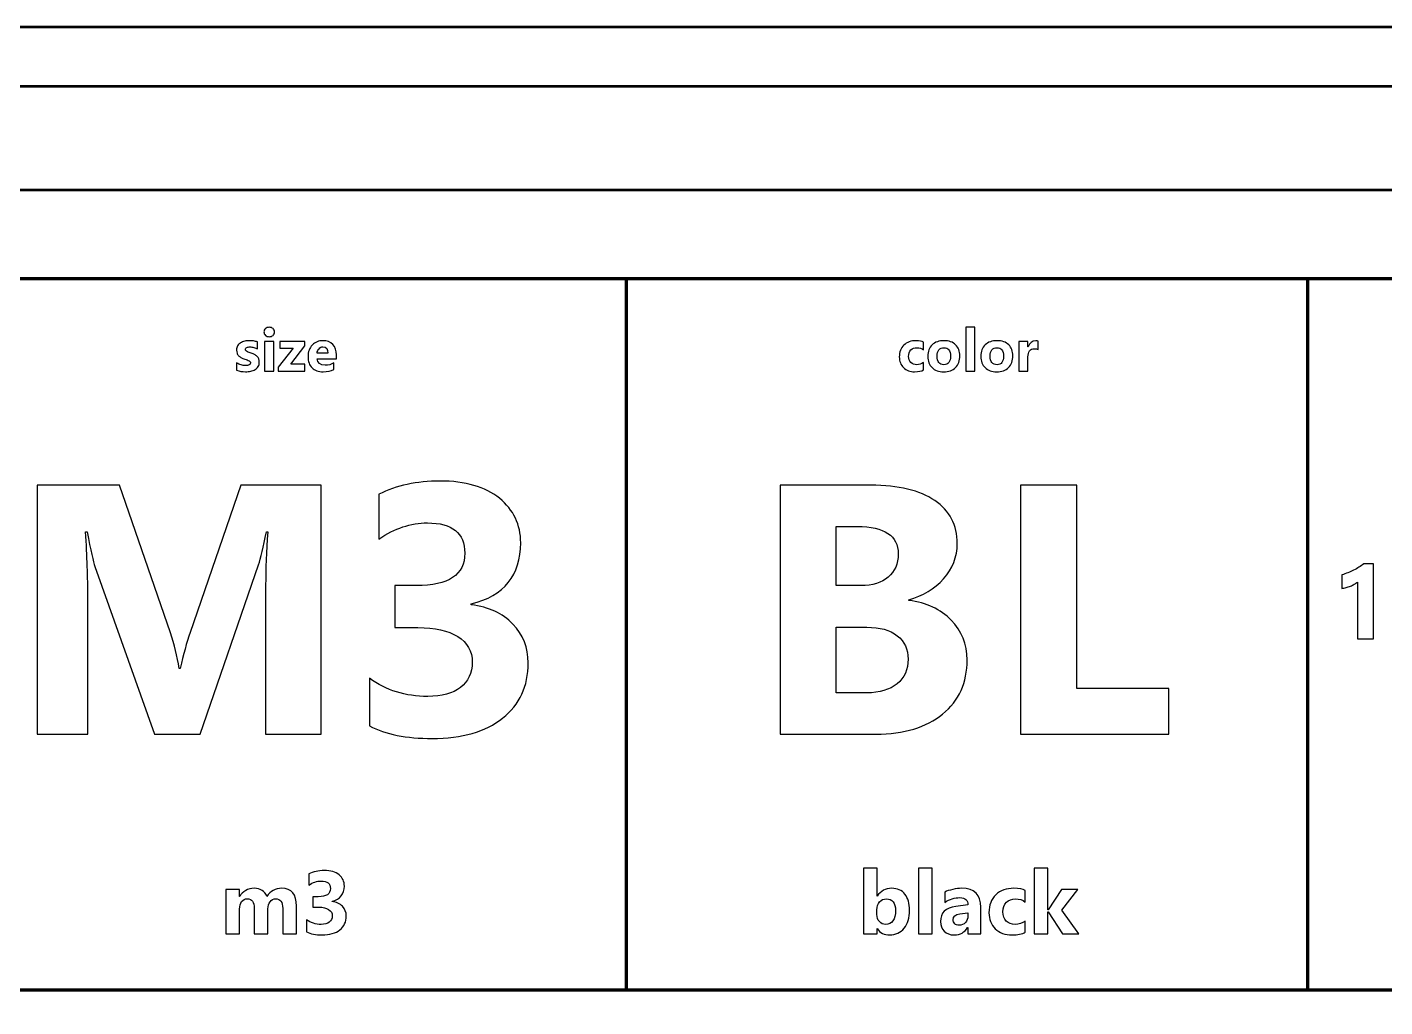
# Model space of a CAD drawing. Header units: centimetres. Extents: x -201 to 63, y -83 to 73.
# Drawn here: x -75.871 to -71.29, y -39.658 to -36.35 of the extents above; entities that cross this region are included whole.
import ezdxf

# ---------------------------------------------------------------- set-up
doc = ezdxf.new("R2010")
doc.units = ezdxf.units.CM
doc.header["$MEASUREMENT"] = 0
doc.layers.add('Layer 1', color=7, linetype='Continuous')

msp = doc.modelspace()

# ---------------------------------------------------------------- linework, layer by layer
at = {"layer": 'Layer 1', "lineweight": 100}
msp.add_lwpolyline([(-73.85, -39.60001), (-71.55, -39.60001), (-71.55, -37.20001), (-73.85, -37.20001), (-73.85, -39.60001)], close=True, dxfattribs=at)
at = {"layer": 'Layer 1', "color": 4, "lineweight": 53}
for points in [[(-81.7, -52.3), (-81.7, -52.3), (-81.7, -37.7), (-81.7, -37.7), (-81.7, -37.7), (-81.7, -36.95441), (-81.09559, -36.35), (-80.35, -36.35), (-80.35, -36.35), (-80.35, -36.35), (-69.65, -36.35), (-69.65, -36.35), (-69.65, -36.35), (-68.90441, -36.35), (-68.3, -36.95441), (-68.3, -37.7), (-68.3, -37.7), (-68.3, -37.7), (-68.3, -52.3), (-68.3, -52.3), (-68.3, -52.3), (-68.3, -53.04559), (-68.90441, -53.65), (-69.65, -53.65), (-69.65, -53.65), (-69.65, -53.65), (-80.35, -53.65), (-80.35, -53.65), (-80.35, -53.65), (-81.09559, -53.65), (-81.7, -53.04559), (-81.7, -52.3)], [(-81.5, -52.3), (-81.5, -52.3), (-81.5, -37.7), (-81.5, -37.7), (-81.5, -37.7), (-81.5, -37.06487), (-80.98513, -36.55), (-80.35, -36.55), (-80.35, -36.55), (-80.35, -36.55), (-69.65, -36.55), (-69.65, -36.55), (-69.65, -36.55), (-69.01487, -36.55), (-68.5, -37.06487), (-68.5, -37.7), (-68.5, -37.7), (-68.5, -37.7), (-68.5, -52.3), (-68.5, -52.3), (-68.5, -52.3), (-68.5, -52.93513), (-69.01487, -53.45), (-69.65, -53.45), (-69.65, -53.45), (-69.65, -53.45), (-80.35, -53.45), (-80.35, -53.45), (-80.35, -53.45), (-80.98513, -53.45), (-81.5, -52.93513), (-81.5, -52.3)]]:
    msp.add_open_spline(points, degree=3, knots=[0, 0, 0, 0, 0.1111111, 0.1111111, 0.1111111, 0.1111111, 0.2222222, 0.2222222, 0.2222222, 0.2222222, 0.3333333, 0.3333333, 0.3333333, 0.3333333, 0.4444444, 0.4444444, 0.4444444, 0.4444444, 0.5555556, 0.5555556, 0.5555556, 0.5555556, 0.6666667, 0.6666667, 0.6666667, 0.6666667, 0.7777778, 0.7777778, 0.7777778, 0.7777778, 1, 1, 1, 1], dxfattribs=at)
at = {"layer": 'Layer 1', "color": 253, "lineweight": 53}
msp.add_open_spline([(-81.15, -52.3), (-81.15, -52.3), (-81.15, -37.7), (-81.15, -37.7), (-81.15, -37.7), (-81.15, -37.25817), (-80.79183, -36.9), (-80.35, -36.9), (-80.35, -36.9), (-80.35, -36.9), (-69.65, -36.9), (-69.65, -36.9), (-69.65, -36.9), (-69.20817, -36.9), (-68.85, -37.25817), (-68.85, -37.7), (-68.85, -37.7), (-68.85, -37.7), (-68.85, -52.3), (-68.85, -52.3), (-68.85, -52.3), (-68.85, -52.74183), (-69.20817, -53.1), (-69.65, -53.1), (-69.65, -53.1), (-69.65, -53.1), (-80.35, -53.1), (-80.35, -53.1), (-80.35, -53.1), (-80.79183, -53.1), (-81.15, -52.74183), (-81.15, -52.3)], degree=3, knots=[0, 0, 0, 0, 0.1111111, 0.1111111, 0.1111111, 0.1111111, 0.2222222, 0.2222222, 0.2222222, 0.2222222, 0.3333333, 0.3333333, 0.3333333, 0.3333333, 0.4444444, 0.4444444, 0.4444444, 0.4444444, 0.5555556, 0.5555556, 0.5555556, 0.5555556, 0.6666667, 0.6666667, 0.6666667, 0.6666667, 0.7777778, 0.7777778, 0.7777778, 0.7777778, 1, 1, 1, 1], dxfattribs=at)
at = {"layer": 'Layer 1', "lineweight": 100}
msp.add_open_spline([(-80.85, -52.3), (-80.85, -52.3), (-80.85, -37.7), (-80.85, -37.7), (-80.85, -37.7), (-80.85, -37.42386), (-80.62614, -37.2), (-80.35, -37.2), (-80.35, -37.2), (-80.35, -37.2), (-69.65, -37.2), (-69.65, -37.2), (-69.65, -37.2), (-69.37386, -37.2), (-69.15, -37.42386), (-69.15, -37.7), (-69.15, -37.7), (-69.15, -37.7), (-69.15, -52.3), (-69.15, -52.3), (-69.15, -52.3), (-69.15, -52.57614), (-69.37386, -52.8), (-69.65, -52.8), (-69.65, -52.8), (-69.65, -52.8), (-80.35, -52.8), (-80.35, -52.8), (-80.35, -52.8), (-80.62614, -52.8), (-80.85, -52.57614), (-80.85, -52.3)], degree=3, knots=[0, 0, 0, 0, 0.1111111, 0.1111111, 0.1111111, 0.1111111, 0.2222222, 0.2222222, 0.2222222, 0.2222222, 0.3333333, 0.3333333, 0.3333333, 0.3333333, 0.4444444, 0.4444444, 0.4444444, 0.4444444, 0.5555556, 0.5555556, 0.5555556, 0.5555556, 0.6666667, 0.6666667, 0.6666667, 0.6666667, 0.7777778, 0.7777778, 0.7777778, 0.7777778, 1, 1, 1, 1], dxfattribs=at)
at = {"layer": 'Layer 1'}
for points, knots in [([(-75.05452, -37.39516), (-75.05972, -37.39516), (-75.06399, -37.39362), (-75.06729, -37.39052), (-75.06729, -37.39052), (-75.07062, -37.38742), (-75.07229, -37.38366), (-75.07229, -37.37916), (-75.07229, -37.37916), (-75.07229, -37.37452), (-75.07062, -37.37076), (-75.06729, -37.36782), (-75.06729, -37.36782), (-75.06399, -37.36489), (-75.05972, -37.36342), (-75.05452, -37.36342), (-75.05452, -37.36342), (-75.04922, -37.36342), (-75.04495, -37.36489), (-75.04165, -37.36782), (-75.04165, -37.36782), (-75.03839, -37.37076), (-75.03672, -37.37452), (-75.03672, -37.37916), (-75.03672, -37.37916), (-75.03672, -37.38382), (-75.03839, -37.38769), (-75.04165, -37.39069), (-75.04165, -37.39069), (-75.04495, -37.39366), (-75.04922, -37.39516), (-75.05452, -37.39516)], [0, 0, 0, 0, 0.1111111, 0.1111111, 0.1111111, 0.1111111, 0.2222222, 0.2222222, 0.2222222, 0.2222222, 0.3333333, 0.3333333, 0.3333333, 0.3333333, 0.4444444, 0.4444444, 0.4444444, 0.4444444, 0.5555556, 0.5555556, 0.5555556, 0.5555556, 0.6666667, 0.6666667, 0.6666667, 0.6666667, 0.7777778, 0.7777778, 0.7777778, 0.7777778, 1, 1, 1, 1]), ([(-75.16469, -37.50836), (-75.16469, -37.50836), (-75.16469, -37.48336), (-75.16469, -37.48336), (-75.16469, -37.48336), (-75.15959, -37.48642), (-75.15452, -37.48869), (-75.14949, -37.49019), (-75.14949, -37.49019), (-75.14445, -37.49169), (-75.13969, -37.49242), (-75.13519, -37.49242), (-75.13519, -37.49242), (-75.12972, -37.49242), (-75.12539, -37.49169), (-75.12225, -37.49019), (-75.12225, -37.49019), (-75.11909, -37.48869), (-75.11752, -37.48642), (-75.11752, -37.48336), (-75.11752, -37.48336), (-75.11752, -37.48139), (-75.11822, -37.47976), (-75.11965, -37.47846), (-75.11965, -37.47846), (-75.12109, -37.47716), (-75.12292, -37.47602), (-75.12519, -37.47506), (-75.12519, -37.47506), (-75.12742, -37.47409), (-75.12989, -37.47319), (-75.13255, -37.47242), (-75.13255, -37.47242), (-75.13522, -37.47162), (-75.13779, -37.47076), (-75.14025, -37.46979), (-75.14025, -37.46979), (-75.14422, -37.46829), (-75.14772, -37.46666), (-75.15075, -37.46496), (-75.15075, -37.46496), (-75.15379, -37.46322), (-75.15632, -37.46122), (-75.15839, -37.45892), (-75.15839, -37.45892), (-75.16042, -37.45666), (-75.16199, -37.45402), (-75.16305, -37.45102), (-75.16305, -37.45102), (-75.16412, -37.44802), (-75.16469, -37.44449), (-75.16469, -37.44039), (-75.16469, -37.44039), (-75.16469, -37.43479), (-75.16345, -37.42996), (-75.16102, -37.42592), (-75.16102, -37.42592), (-75.15859, -37.42189), (-75.15532, -37.41859), (-75.15125, -37.41602), (-75.15125, -37.41602), (-75.14719, -37.41346), (-75.14252, -37.41156), (-75.13729, -37.41036), (-75.13729, -37.41036), (-75.13205, -37.40916), (-75.12659, -37.40856), (-75.12092, -37.40856), (-75.12092, -37.40856), (-75.11649, -37.40856), (-75.11202, -37.40889), (-75.10745, -37.40959), (-75.10745, -37.40959), (-75.10289, -37.41026), (-75.09839, -37.41126), (-75.09395, -37.41256), (-75.09395, -37.41256), (-75.09395, -37.41256), (-75.09395, -37.43639), (-75.09395, -37.43639), (-75.09395, -37.43639), (-75.09789, -37.43409), (-75.10205, -37.43239), (-75.10652, -37.43126), (-75.10652, -37.43126), (-75.11099, -37.43012), (-75.11535, -37.42956), (-75.11965, -37.42956), (-75.11965, -37.42956), (-75.12169, -37.42956), (-75.12359, -37.42972), (-75.12535, -37.43009), (-75.12535, -37.43009), (-75.12715, -37.43042), (-75.12875, -37.43096), (-75.13012, -37.43166), (-75.13012, -37.43166), (-75.13149, -37.43232), (-75.13255, -37.43319), (-75.13332, -37.43429), (-75.13332, -37.43429), (-75.13412, -37.43536), (-75.13449, -37.43659), (-75.13449, -37.43796), (-75.13449, -37.43796), (-75.13449, -37.43976), (-75.13392, -37.44132), (-75.13275, -37.44262), (-75.13275, -37.44262), (-75.13155, -37.44392), (-75.13005, -37.44506), (-75.12815, -37.44599), (-75.12815, -37.44599), (-75.12625, -37.44696), (-75.12415, -37.44779), (-75.12185, -37.44852), (-75.12185, -37.44852), (-75.11955, -37.44929), (-75.11725, -37.45006), (-75.11495, -37.45082), (-75.11495, -37.45082), (-75.11085, -37.45226), (-75.10715, -37.45382), (-75.10382, -37.45552), (-75.10382, -37.45552), (-75.10052, -37.45722), (-75.09765, -37.45919), (-75.09529, -37.46149), (-75.09529, -37.46149), (-75.09292, -37.46376), (-75.09109, -37.46642), (-75.08982, -37.46949), (-75.08982, -37.46949), (-75.08855, -37.47256), (-75.08792, -37.47619), (-75.08792, -37.48042), (-75.08792, -37.48042), (-75.08792, -37.48636), (-75.08919, -37.49142), (-75.09179, -37.49562), (-75.09179, -37.49562), (-75.09435, -37.49982), (-75.09775, -37.50322), (-75.10202, -37.50586), (-75.10202, -37.50586), (-75.10629, -37.50849), (-75.11122, -37.51042), (-75.11679, -37.51162), (-75.11679, -37.51162), (-75.12235, -37.51282), (-75.12812, -37.51342), (-75.13412, -37.51342), (-75.13412, -37.51342), (-75.14512, -37.51342), (-75.15529, -37.51172), (-75.16469, -37.50836)], [0, 0, 0, 0, 0.025, 0.025, 0.025, 0.025, 0.05, 0.05, 0.05, 0.05, 0.075, 0.075, 0.075, 0.075, 0.1, 0.1, 0.1, 0.1, 0.125, 0.125, 0.125, 0.125, 0.15, 0.15, 0.15, 0.15, 0.175, 0.175, 0.175, 0.175, 0.2, 0.2, 0.2, 0.2, 0.225, 0.225, 0.225, 0.225, 0.25, 0.25, 0.25, 0.25, 0.275, 0.275, 0.275, 0.275, 0.3, 0.3, 0.3, 0.3, 0.325, 0.325, 0.325, 0.325, 0.35, 0.35, 0.35, 0.35, 0.375, 0.375, 0.375, 0.375, 0.4, 0.4, 0.4, 0.4, 0.425, 0.425, 0.425, 0.425, 0.45, 0.45, 0.45, 0.45, 0.475, 0.475, 0.475, 0.475, 0.5, 0.5, 0.5, 0.5, 0.525, 0.525, 0.525, 0.525, 0.55, 0.55, 0.55, 0.55, 0.575, 0.575, 0.575, 0.575, 0.6, 0.6, 0.6, 0.6, 0.625, 0.625, 0.625, 0.625, 0.65, 0.65, 0.65, 0.65, 0.675, 0.675, 0.675, 0.675, 0.7, 0.7, 0.7, 0.7, 0.725, 0.725, 0.725, 0.725, 0.75, 0.75, 0.75, 0.75, 0.775, 0.775, 0.775, 0.775, 0.8, 0.8, 0.8, 0.8, 0.825, 0.825, 0.825, 0.825, 0.85, 0.85, 0.85, 0.85, 0.875, 0.875, 0.875, 0.875, 0.9, 0.9, 0.9, 0.9, 0.925, 0.925, 0.925, 0.925, 0.95, 0.95, 0.95, 0.95, 1, 1, 1, 1]), ([(-75.03929, -37.51099), (-75.03929, -37.51099), (-75.07012, -37.51099), (-75.07012, -37.51099), (-75.07012, -37.51099), (-75.07012, -37.51099), (-75.07012, -37.41099), (-75.07012, -37.41099), (-75.07012, -37.41099), (-75.07012, -37.41099), (-75.03929, -37.41099), (-75.03929, -37.41099), (-75.03929, -37.41099), (-75.03929, -37.41099), (-75.03929, -37.51099), (-75.03929, -37.51099)], [0, 0, 0, 0, 0.2, 0.2, 0.2, 0.2, 0.4, 0.4, 0.4, 0.4, 0.6, 0.6, 0.6, 0.6, 1, 1, 1, 1]), ([(-74.93409, -37.51099), (-74.93409, -37.51099), (-75.02386, -37.51099), (-75.02386, -37.51099), (-75.02386, -37.51099), (-75.02386, -37.51099), (-75.02386, -37.49819), (-75.02386, -37.49819), (-75.02386, -37.49819), (-75.02386, -37.49819), (-74.97366, -37.43376), (-74.97366, -37.43376), (-74.97366, -37.43376), (-74.97366, -37.43376), (-75.01886, -37.43376), (-75.01886, -37.43376), (-75.01886, -37.43376), (-75.01886, -37.43376), (-75.01886, -37.41099), (-75.01886, -37.41099), (-75.01886, -37.41099), (-75.01886, -37.41099), (-74.93449, -37.41099), (-74.93449, -37.41099), (-74.93449, -37.41099), (-74.93449, -37.41099), (-74.93449, -37.42622), (-74.93449, -37.42622), (-74.93449, -37.42622), (-74.93449, -37.42622), (-74.98206, -37.48822), (-74.98206, -37.48822), (-74.98206, -37.48822), (-74.98206, -37.48822), (-74.93409, -37.48822), (-74.93409, -37.48822), (-74.93409, -37.48822), (-74.93409, -37.48822), (-74.93409, -37.51099), (-74.93409, -37.51099)], [0, 0, 0, 0, 0.0909091, 0.0909091, 0.0909091, 0.0909091, 0.1818182, 0.1818182, 0.1818182, 0.1818182, 0.2727273, 0.2727273, 0.2727273, 0.2727273, 0.3636364, 0.3636364, 0.3636364, 0.3636364, 0.4545455, 0.4545455, 0.4545455, 0.4545455, 0.5454545, 0.5454545, 0.5454545, 0.5454545, 0.6363636, 0.6363636, 0.6363636, 0.6363636, 0.7272727, 0.7272727, 0.7272727, 0.7272727, 0.8181818, 0.8181818, 0.8181818, 0.8181818, 1, 1, 1, 1]), ([(-74.82766, -37.46979), (-74.82766, -37.46979), (-74.89289, -37.46979), (-74.89289, -37.46979), (-74.89289, -37.46979), (-74.89186, -37.48429), (-74.88269, -37.49156), (-74.86546, -37.49156), (-74.86546, -37.49156), (-74.85446, -37.49156), (-74.84479, -37.48896), (-74.83646, -37.48376), (-74.83646, -37.48376), (-74.83646, -37.48376), (-74.83646, -37.50602), (-74.83646, -37.50602), (-74.83646, -37.50602), (-74.84569, -37.51096), (-74.85769, -37.51342), (-74.87249, -37.51342), (-74.87249, -37.51342), (-74.88862, -37.51342), (-74.90116, -37.50896), (-74.91009, -37.49999), (-74.91009, -37.49999), (-74.91899, -37.49106), (-74.92346, -37.47856), (-74.92346, -37.46256), (-74.92346, -37.46256), (-74.92346, -37.44596), (-74.91866, -37.43279), (-74.90899, -37.42309), (-74.90899, -37.42309), (-74.89936, -37.41339), (-74.88752, -37.40856), (-74.87346, -37.40856), (-74.87346, -37.40856), (-74.85889, -37.40856), (-74.84759, -37.41289), (-74.83962, -37.42152), (-74.83962, -37.42152), (-74.83166, -37.43019), (-74.82766, -37.44196), (-74.82766, -37.45679), (-74.82766, -37.45679), (-74.82766, -37.45679), (-74.82766, -37.46979), (-74.82766, -37.46979)], [0, 0, 0, 0, 0.0769231, 0.0769231, 0.0769231, 0.0769231, 0.1538462, 0.1538462, 0.1538462, 0.1538462, 0.2307692, 0.2307692, 0.2307692, 0.2307692, 0.3076923, 0.3076923, 0.3076923, 0.3076923, 0.3846154, 0.3846154, 0.3846154, 0.3846154, 0.4615385, 0.4615385, 0.4615385, 0.4615385, 0.5384615, 0.5384615, 0.5384615, 0.5384615, 0.6153846, 0.6153846, 0.6153846, 0.6153846, 0.6923077, 0.6923077, 0.6923077, 0.6923077, 0.7692308, 0.7692308, 0.7692308, 0.7692308, 0.8461538, 0.8461538, 0.8461538, 0.8461538, 1, 1, 1, 1]), ([(-74.85626, -37.45082), (-74.85626, -37.43652), (-74.86206, -37.42936), (-74.87366, -37.42936), (-74.87366, -37.42936), (-74.87859, -37.42936), (-74.88289, -37.43139), (-74.88649, -37.43549), (-74.88649, -37.43549), (-74.89012, -37.43959), (-74.89229, -37.44472), (-74.89309, -37.45082), (-74.89309, -37.45082), (-74.89309, -37.45082), (-74.85626, -37.45082), (-74.85626, -37.45082)], [0, 0, 0, 0, 0.2, 0.2, 0.2, 0.2, 0.4, 0.4, 0.4, 0.4, 0.6, 0.6, 0.6, 0.6, 1, 1, 1, 1]), ([(-74.71618, -38.70921), (-74.71618, -38.70921), (-74.71618, -38.54821), (-74.71618, -38.54821), (-74.71618, -38.54821), (-74.65998, -38.58921), (-74.59438, -38.60961), (-74.51938, -38.60961), (-74.51938, -38.60961), (-74.47198, -38.60961), (-74.43518, -38.59941), (-74.40898, -38.57921), (-74.40898, -38.57921), (-74.38258, -38.55881), (-74.36938, -38.53061), (-74.36938, -38.49421), (-74.36938, -38.49421), (-74.36938, -38.45681), (-74.38558, -38.42781), (-74.41818, -38.40741), (-74.41818, -38.40741), (-74.45098, -38.38721), (-74.49578, -38.37701), (-74.55278, -38.37701), (-74.55278, -38.37701), (-74.55278, -38.37701), (-74.63058, -38.37701), (-74.63058, -38.37701), (-74.63058, -38.37701), (-74.63058, -38.37701), (-74.63058, -38.23521), (-74.63058, -38.23521), (-74.63058, -38.23521), (-74.63058, -38.23521), (-74.55858, -38.23521), (-74.55858, -38.23521), (-74.55858, -38.23521), (-74.44918, -38.23521), (-74.39458, -38.19901), (-74.39458, -38.12621), (-74.39458, -38.12621), (-74.39458, -38.05781), (-74.43658, -38.02381), (-74.52058, -38.02381), (-74.52058, -38.02381), (-74.57678, -38.02381), (-74.63138, -38.04181), (-74.68458, -38.07821), (-74.68458, -38.07821), (-74.68458, -38.07821), (-74.68458, -37.92701), (-74.68458, -37.92701), (-74.68458, -37.92701), (-74.62558, -37.89741), (-74.55678, -37.88241), (-74.47838, -37.88241), (-74.47838, -37.88241), (-74.39238, -37.88241), (-74.32558, -37.90181), (-74.27758, -37.94061), (-74.27758, -37.94061), (-74.22978, -37.97921), (-74.20578, -38.02941), (-74.20578, -38.09101), (-74.20578, -38.09101), (-74.20578, -38.20081), (-74.26158, -38.26961), (-74.37278, -38.29741), (-74.37278, -38.29741), (-74.37278, -38.29741), (-74.37278, -38.30021), (-74.37278, -38.30021), (-74.37278, -38.30021), (-74.31358, -38.30761), (-74.26658, -38.32921), (-74.23218, -38.36501), (-74.23218, -38.36501), (-74.19778, -38.40081), (-74.18058, -38.44461), (-74.18058, -38.49661), (-74.18058, -38.49661), (-74.18058, -38.57501), (-74.20938, -38.63721), (-74.26678, -38.68281), (-74.26678, -38.68281), (-74.32418, -38.72861), (-74.40358, -38.75141), (-74.50478, -38.75141), (-74.50478, -38.75141), (-74.59138, -38.75141), (-74.66198, -38.73741), (-74.71618, -38.70921)], [0, 0, 0, 0, 0.0416667, 0.0416667, 0.0416667, 0.0416667, 0.0833333, 0.0833333, 0.0833333, 0.0833333, 0.125, 0.125, 0.125, 0.125, 0.1666667, 0.1666667, 0.1666667, 0.1666667, 0.2083333, 0.2083333, 0.2083333, 0.2083333, 0.25, 0.25, 0.25, 0.25, 0.2916667, 0.2916667, 0.2916667, 0.2916667, 0.3333333, 0.3333333, 0.3333333, 0.3333333, 0.375, 0.375, 0.375, 0.375, 0.4166667, 0.4166667, 0.4166667, 0.4166667, 0.4583333, 0.4583333, 0.4583333, 0.4583333, 0.5, 0.5, 0.5, 0.5, 0.5416667, 0.5416667, 0.5416667, 0.5416667, 0.5833333, 0.5833333, 0.5833333, 0.5833333, 0.625, 0.625, 0.625, 0.625, 0.6666667, 0.6666667, 0.6666667, 0.6666667, 0.7083333, 0.7083333, 0.7083333, 0.7083333, 0.75, 0.75, 0.75, 0.75, 0.7916667, 0.7916667, 0.7916667, 0.7916667, 0.8333333, 0.8333333, 0.8333333, 0.8333333, 0.875, 0.875, 0.875, 0.875, 0.9166667, 0.9166667, 0.9166667, 0.9166667, 1, 1, 1, 1]), ([(-74.87958, -38.73681), (-74.87958, -38.73681), (-75.06658, -38.73681), (-75.06658, -38.73681), (-75.06658, -38.73681), (-75.06658, -38.73681), (-75.06658, -38.23401), (-75.06658, -38.23401), (-75.06658, -38.23401), (-75.06658, -38.17981), (-75.06418, -38.11981), (-75.05958, -38.05421), (-75.05958, -38.05421), (-75.05958, -38.05421), (-75.06418, -38.05421), (-75.06418, -38.05421), (-75.06418, -38.05421), (-75.07398, -38.10581), (-75.08278, -38.14281), (-75.09058, -38.16561), (-75.09058, -38.16561), (-75.09058, -38.16561), (-75.28738, -38.73681), (-75.28738, -38.73681), (-75.28738, -38.73681), (-75.28738, -38.73681), (-75.44218, -38.73681), (-75.44218, -38.73681), (-75.44218, -38.73681), (-75.44218, -38.73681), (-75.64258, -38.17141), (-75.64258, -38.17141), (-75.64258, -38.17141), (-75.64798, -38.15621), (-75.65678, -38.11701), (-75.66898, -38.05421), (-75.66898, -38.05421), (-75.66898, -38.05421), (-75.67418, -38.05421), (-75.67418, -38.05421), (-75.67418, -38.05421), (-75.66918, -38.13701), (-75.66658, -38.20961), (-75.66658, -38.27221), (-75.66658, -38.27221), (-75.66658, -38.27221), (-75.66658, -38.73681), (-75.66658, -38.73681), (-75.66658, -38.73681), (-75.66658, -38.73681), (-75.83718, -38.73681), (-75.83718, -38.73681), (-75.83718, -38.73681), (-75.83718, -38.73681), (-75.83718, -37.89661), (-75.83718, -37.89661), (-75.83718, -37.89661), (-75.83718, -37.89661), (-75.55998, -37.89661), (-75.55998, -37.89661), (-75.55998, -37.89661), (-75.55998, -37.89661), (-75.38818, -38.39461), (-75.38818, -38.39461), (-75.38818, -38.39461), (-75.37458, -38.43441), (-75.36458, -38.47441), (-75.35838, -38.51481), (-75.35838, -38.51481), (-75.35838, -38.51481), (-75.35478, -38.51481), (-75.35478, -38.51481), (-75.35478, -38.51481), (-75.34438, -38.46821), (-75.33318, -38.42781), (-75.32138, -38.39341), (-75.32138, -38.39341), (-75.32138, -38.39341), (-75.14978, -37.89661), (-75.14978, -37.89661), (-75.14978, -37.89661), (-75.14978, -37.89661), (-74.87958, -37.89661), (-74.87958, -37.89661), (-74.87958, -37.89661), (-74.87958, -37.89661), (-74.87958, -38.73681), (-74.87958, -38.73681)], [0, 0, 0, 0, 0.0434783, 0.0434783, 0.0434783, 0.0434783, 0.0869565, 0.0869565, 0.0869565, 0.0869565, 0.1304348, 0.1304348, 0.1304348, 0.1304348, 0.173913, 0.173913, 0.173913, 0.173913, 0.2173913, 0.2173913, 0.2173913, 0.2173913, 0.2608696, 0.2608696, 0.2608696, 0.2608696, 0.3043478, 0.3043478, 0.3043478, 0.3043478, 0.3478261, 0.3478261, 0.3478261, 0.3478261, 0.3913043, 0.3913043, 0.3913043, 0.3913043, 0.4347826, 0.4347826, 0.4347826, 0.4347826, 0.4782609, 0.4782609, 0.4782609, 0.4782609, 0.5217391, 0.5217391, 0.5217391, 0.5217391, 0.5652174, 0.5652174, 0.5652174, 0.5652174, 0.6086957, 0.6086957, 0.6086957, 0.6086957, 0.6521739, 0.6521739, 0.6521739, 0.6521739, 0.6956522, 0.6956522, 0.6956522, 0.6956522, 0.7391304, 0.7391304, 0.7391304, 0.7391304, 0.7826087, 0.7826087, 0.7826087, 0.7826087, 0.826087, 0.826087, 0.826087, 0.826087, 0.8695652, 0.8695652, 0.8695652, 0.8695652, 0.9130435, 0.9130435, 0.9130435, 0.9130435, 1, 1, 1, 1]), ([(-71.3281, -38.16203), (-71.3281, -38.16203), (-71.3281, -38.41456), (-71.3281, -38.41456), (-71.3281, -38.41456), (-71.3281, -38.41456), (-71.38237, -38.41456), (-71.38237, -38.41456), (-71.38237, -38.41456), (-71.38237, -38.41456), (-71.38237, -38.22335), (-71.38237, -38.22335), (-71.38237, -38.22335), (-71.38537, -38.226), (-71.3889, -38.22847), (-71.39302, -38.23082), (-71.39302, -38.23082), (-71.39707, -38.23317), (-71.40142, -38.23535), (-71.40601, -38.23723), (-71.40601, -38.23723), (-71.4106, -38.23911), (-71.41536, -38.2407), (-71.4203, -38.24205), (-71.4203, -38.24205), (-71.42524, -38.24334), (-71.43012, -38.24428), (-71.43494, -38.24487), (-71.43494, -38.24487), (-71.43494, -38.24487), (-71.43494, -38.19907), (-71.43494, -38.19907), (-71.43494, -38.19907), (-71.42083, -38.19495), (-71.40748, -38.18966), (-71.39496, -38.1832), (-71.39496, -38.1832), (-71.38243, -38.17679), (-71.37114, -38.16973), (-71.36103, -38.16203), (-71.36103, -38.16203), (-71.36103, -38.16203), (-71.3281, -38.16203), (-71.3281, -38.16203)], [0, 0, 0, 0, 0.0833333, 0.0833333, 0.0833333, 0.0833333, 0.1666667, 0.1666667, 0.1666667, 0.1666667, 0.25, 0.25, 0.25, 0.25, 0.3333333, 0.3333333, 0.3333333, 0.3333333, 0.4166667, 0.4166667, 0.4166667, 0.4166667, 0.5, 0.5, 0.5, 0.5, 0.5833333, 0.5833333, 0.5833333, 0.5833333, 0.6666667, 0.6666667, 0.6666667, 0.6666667, 0.75, 0.75, 0.75, 0.75, 0.8333333, 0.8333333, 0.8333333, 0.8333333, 1, 1, 1, 1]), ([(-74.92843, -39.40409), (-74.92843, -39.40409), (-74.92843, -39.36384), (-74.92843, -39.36384), (-74.92843, -39.36384), (-74.91438, -39.37409), (-74.89798, -39.37919), (-74.87923, -39.37919), (-74.87923, -39.37919), (-74.86738, -39.37919), (-74.85818, -39.37664), (-74.85163, -39.37159), (-74.85163, -39.37159), (-74.84503, -39.36649), (-74.84173, -39.35944), (-74.84173, -39.35034), (-74.84173, -39.35034), (-74.84173, -39.34099), (-74.84578, -39.33374), (-74.85393, -39.32864), (-74.85393, -39.32864), (-74.86213, -39.32359), (-74.87333, -39.32104), (-74.88758, -39.32104), (-74.88758, -39.32104), (-74.88758, -39.32104), (-74.90703, -39.32104), (-74.90703, -39.32104), (-74.90703, -39.32104), (-74.90703, -39.32104), (-74.90703, -39.28559), (-74.90703, -39.28559), (-74.90703, -39.28559), (-74.90703, -39.28559), (-74.88903, -39.28559), (-74.88903, -39.28559), (-74.88903, -39.28559), (-74.86168, -39.28559), (-74.84803, -39.27654), (-74.84803, -39.25834), (-74.84803, -39.25834), (-74.84803, -39.24124), (-74.85853, -39.23274), (-74.87953, -39.23274), (-74.87953, -39.23274), (-74.89358, -39.23274), (-74.90723, -39.23724), (-74.92053, -39.24634), (-74.92053, -39.24634), (-74.92053, -39.24634), (-74.92053, -39.20854), (-74.92053, -39.20854), (-74.92053, -39.20854), (-74.90578, -39.20114), (-74.88858, -39.19739), (-74.86898, -39.19739), (-74.86898, -39.19739), (-74.84748, -39.19739), (-74.83078, -39.20224), (-74.81878, -39.21194), (-74.81878, -39.21194), (-74.80683, -39.22159), (-74.80083, -39.23414), (-74.80083, -39.24954), (-74.80083, -39.24954), (-74.80083, -39.27699), (-74.81478, -39.29419), (-74.84258, -39.30114), (-74.84258, -39.30114), (-74.84258, -39.30114), (-74.84258, -39.30184), (-74.84258, -39.30184), (-74.84258, -39.30184), (-74.82778, -39.30369), (-74.81603, -39.30909), (-74.80743, -39.31804), (-74.80743, -39.31804), (-74.79883, -39.32699), (-74.79453, -39.33794), (-74.79453, -39.35094), (-74.79453, -39.35094), (-74.79453, -39.37054), (-74.80173, -39.38609), (-74.81608, -39.39749), (-74.81608, -39.39749), (-74.83043, -39.40894), (-74.85028, -39.41464), (-74.87558, -39.41464), (-74.87558, -39.41464), (-74.89723, -39.41464), (-74.91488, -39.41114), (-74.92843, -39.40409)], [0, 0, 0, 0, 0.0416667, 0.0416667, 0.0416667, 0.0416667, 0.0833333, 0.0833333, 0.0833333, 0.0833333, 0.125, 0.125, 0.125, 0.125, 0.1666667, 0.1666667, 0.1666667, 0.1666667, 0.2083333, 0.2083333, 0.2083333, 0.2083333, 0.25, 0.25, 0.25, 0.25, 0.2916667, 0.2916667, 0.2916667, 0.2916667, 0.3333333, 0.3333333, 0.3333333, 0.3333333, 0.375, 0.375, 0.375, 0.375, 0.4166667, 0.4166667, 0.4166667, 0.4166667, 0.4583333, 0.4583333, 0.4583333, 0.4583333, 0.5, 0.5, 0.5, 0.5, 0.5416667, 0.5416667, 0.5416667, 0.5416667, 0.5833333, 0.5833333, 0.5833333, 0.5833333, 0.625, 0.625, 0.625, 0.625, 0.6666667, 0.6666667, 0.6666667, 0.6666667, 0.7083333, 0.7083333, 0.7083333, 0.7083333, 0.75, 0.75, 0.75, 0.75, 0.7916667, 0.7916667, 0.7916667, 0.7916667, 0.8333333, 0.8333333, 0.8333333, 0.8333333, 0.875, 0.875, 0.875, 0.875, 0.9166667, 0.9166667, 0.9166667, 0.9166667, 1, 1, 1, 1]), ([(-74.96273, -39.41099), (-74.96273, -39.41099), (-75.00888, -39.41099), (-75.00888, -39.41099), (-75.00888, -39.41099), (-75.00888, -39.41099), (-75.00888, -39.32544), (-75.00888, -39.32544), (-75.00888, -39.32544), (-75.00888, -39.30364), (-75.01688, -39.29279), (-75.03288, -39.29279), (-75.03288, -39.29279), (-75.04048, -39.29279), (-75.04668, -39.29604), (-75.05148, -39.30259), (-75.05148, -39.30259), (-75.05628, -39.30914), (-75.05868, -39.31729), (-75.05868, -39.32704), (-75.05868, -39.32704), (-75.05868, -39.32704), (-75.05868, -39.41099), (-75.05868, -39.41099), (-75.05868, -39.41099), (-75.05868, -39.41099), (-75.10493, -39.41099), (-75.10493, -39.41099), (-75.10493, -39.41099), (-75.10493, -39.41099), (-75.10493, -39.32454), (-75.10493, -39.32454), (-75.10493, -39.32454), (-75.10493, -39.30339), (-75.11283, -39.29279), (-75.12853, -39.29279), (-75.12853, -39.29279), (-75.13643, -39.29279), (-75.14278, -39.29589), (-75.14748, -39.30214), (-75.14748, -39.30214), (-75.15223, -39.30839), (-75.15463, -39.31689), (-75.15463, -39.32764), (-75.15463, -39.32764), (-75.15463, -39.32764), (-75.15463, -39.41099), (-75.15463, -39.41099), (-75.15463, -39.41099), (-75.15463, -39.41099), (-75.20088, -39.41099), (-75.20088, -39.41099), (-75.20088, -39.41099), (-75.20088, -39.41099), (-75.20088, -39.26099), (-75.20088, -39.26099), (-75.20088, -39.26099), (-75.20088, -39.26099), (-75.15463, -39.26099), (-75.15463, -39.26099), (-75.15463, -39.26099), (-75.15463, -39.26099), (-75.15463, -39.28444), (-75.15463, -39.28444), (-75.15463, -39.28444), (-75.15463, -39.28444), (-75.15403, -39.28444), (-75.15403, -39.28444), (-75.15403, -39.28444), (-75.14923, -39.27644), (-75.14253, -39.26989), (-75.13388, -39.26489), (-75.13388, -39.26489), (-75.12523, -39.25984), (-75.11578, -39.25734), (-75.10553, -39.25734), (-75.10553, -39.25734), (-75.08433, -39.25734), (-75.06983, -39.26664), (-75.06203, -39.28529), (-75.06203, -39.28529), (-75.05058, -39.26664), (-75.03383, -39.25734), (-75.01163, -39.25734), (-75.01163, -39.25734), (-74.97903, -39.25734), (-74.96273, -39.27744), (-74.96273, -39.31769), (-74.96273, -39.31769), (-74.96273, -39.31769), (-74.96273, -39.41099), (-74.96273, -39.41099)], [0, 0, 0, 0, 0.0416667, 0.0416667, 0.0416667, 0.0416667, 0.0833333, 0.0833333, 0.0833333, 0.0833333, 0.125, 0.125, 0.125, 0.125, 0.1666667, 0.1666667, 0.1666667, 0.1666667, 0.2083333, 0.2083333, 0.2083333, 0.2083333, 0.25, 0.25, 0.25, 0.25, 0.2916667, 0.2916667, 0.2916667, 0.2916667, 0.3333333, 0.3333333, 0.3333333, 0.3333333, 0.375, 0.375, 0.375, 0.375, 0.4166667, 0.4166667, 0.4166667, 0.4166667, 0.4583333, 0.4583333, 0.4583333, 0.4583333, 0.5, 0.5, 0.5, 0.5, 0.5416667, 0.5416667, 0.5416667, 0.5416667, 0.5833333, 0.5833333, 0.5833333, 0.5833333, 0.625, 0.625, 0.625, 0.625, 0.6666667, 0.6666667, 0.6666667, 0.6666667, 0.7083333, 0.7083333, 0.7083333, 0.7083333, 0.75, 0.75, 0.75, 0.75, 0.7916667, 0.7916667, 0.7916667, 0.7916667, 0.8333333, 0.8333333, 0.8333333, 0.8333333, 0.875, 0.875, 0.875, 0.875, 0.9166667, 0.9166667, 0.9166667, 0.9166667, 1, 1, 1, 1])]:
    msp.add_open_spline(points, degree=3, knots=knots, dxfattribs=at)
at = {"layer": 'Layer 1', "color": 7}
for points, knots in [([(-72.67309, -37.51099), (-72.67309, -37.51099), (-72.70392, -37.51099), (-72.70392, -37.51099), (-72.70392, -37.51099), (-72.70392, -37.51099), (-72.70392, -37.36296), (-72.70392, -37.36296), (-72.70392, -37.36296), (-72.70392, -37.36296), (-72.67309, -37.36296), (-72.67309, -37.36296), (-72.67309, -37.36296), (-72.67309, -37.36296), (-72.67309, -37.51099), (-72.67309, -37.51099)], [0, 0, 0, 0, 0.2, 0.2, 0.2, 0.2, 0.4, 0.4, 0.4, 0.4, 0.6, 0.6, 0.6, 0.6, 1, 1, 1, 1]), ([(-72.84642, -37.50739), (-72.85339, -37.51142), (-72.86346, -37.51342), (-72.87659, -37.51342), (-72.87659, -37.51342), (-72.89196, -37.51342), (-72.90439, -37.50879), (-72.91389, -37.49946), (-72.91389, -37.49946), (-72.92339, -37.49016), (-72.92816, -37.47816), (-72.92816, -37.46342), (-72.92816, -37.46342), (-72.92816, -37.44642), (-72.92306, -37.43306), (-72.91289, -37.42326), (-72.91289, -37.42326), (-72.90269, -37.41346), (-72.88906, -37.40856), (-72.87199, -37.40856), (-72.87199, -37.40856), (-72.86022, -37.40856), (-72.85169, -37.41012), (-72.84642, -37.41322), (-72.84642, -37.41322), (-72.84642, -37.41322), (-72.84642, -37.43942), (-72.84642, -37.43942), (-72.84642, -37.43942), (-72.85286, -37.43459), (-72.86006, -37.43219), (-72.86799, -37.43219), (-72.86799, -37.43219), (-72.87686, -37.43219), (-72.88386, -37.43476), (-72.88906, -37.43996), (-72.88906, -37.43996), (-72.89422, -37.44512), (-72.89682, -37.45226), (-72.89682, -37.46139), (-72.89682, -37.46139), (-72.89682, -37.47022), (-72.89432, -37.47719), (-72.88939, -37.48222), (-72.88939, -37.48222), (-72.88446, -37.48729), (-72.87762, -37.48979), (-72.86899, -37.48979), (-72.86899, -37.48979), (-72.86129, -37.48979), (-72.85379, -37.48739), (-72.84642, -37.48256), (-72.84642, -37.48256), (-72.84642, -37.48256), (-72.84642, -37.50739), (-72.84642, -37.50739)], [0, 0, 0, 0, 0.0666667, 0.0666667, 0.0666667, 0.0666667, 0.1333333, 0.1333333, 0.1333333, 0.1333333, 0.2, 0.2, 0.2, 0.2, 0.2666667, 0.2666667, 0.2666667, 0.2666667, 0.3333333, 0.3333333, 0.3333333, 0.3333333, 0.4, 0.4, 0.4, 0.4, 0.4666667, 0.4666667, 0.4666667, 0.4666667, 0.5333333, 0.5333333, 0.5333333, 0.5333333, 0.6, 0.6, 0.6, 0.6, 0.6666667, 0.6666667, 0.6666667, 0.6666667, 0.7333333, 0.7333333, 0.7333333, 0.7333333, 0.8, 0.8, 0.8, 0.8, 0.8666667, 0.8666667, 0.8666667, 0.8666667, 1, 1, 1, 1]), ([(-72.77856, -37.51342), (-72.79522, -37.51342), (-72.80832, -37.50876), (-72.81786, -37.49942), (-72.81786, -37.49942), (-72.82739, -37.49009), (-72.83216, -37.47739), (-72.83216, -37.46139), (-72.83216, -37.46139), (-72.83216, -37.44486), (-72.82722, -37.43189), (-72.81732, -37.42256), (-72.81732, -37.42256), (-72.80742, -37.41322), (-72.79402, -37.40856), (-72.77719, -37.40856), (-72.77719, -37.40856), (-72.76059, -37.40856), (-72.74756, -37.41322), (-72.73812, -37.42256), (-72.73812, -37.42256), (-72.72869, -37.43189), (-72.72396, -37.44426), (-72.72396, -37.45962), (-72.72396, -37.45962), (-72.72396, -37.47622), (-72.72882, -37.48936), (-72.73856, -37.49899), (-72.73856, -37.49899), (-72.74829, -37.50862), (-72.76162, -37.51342), (-72.77856, -37.51342)], [0, 0, 0, 0, 0.1111111, 0.1111111, 0.1111111, 0.1111111, 0.2222222, 0.2222222, 0.2222222, 0.2222222, 0.3333333, 0.3333333, 0.3333333, 0.3333333, 0.4444444, 0.4444444, 0.4444444, 0.4444444, 0.5555556, 0.5555556, 0.5555556, 0.5555556, 0.6666667, 0.6666667, 0.6666667, 0.6666667, 0.7777778, 0.7777778, 0.7777778, 0.7777778, 1, 1, 1, 1]), ([(-72.59946, -37.51342), (-72.61612, -37.51342), (-72.62922, -37.50876), (-72.63876, -37.49942), (-72.63876, -37.49942), (-72.64829, -37.49009), (-72.65306, -37.47739), (-72.65306, -37.46139), (-72.65306, -37.46139), (-72.65306, -37.44486), (-72.64812, -37.43189), (-72.63822, -37.42256), (-72.63822, -37.42256), (-72.62832, -37.41322), (-72.61492, -37.40856), (-72.59809, -37.40856), (-72.59809, -37.40856), (-72.58149, -37.40856), (-72.56846, -37.41322), (-72.55902, -37.42256), (-72.55902, -37.42256), (-72.54959, -37.43189), (-72.54486, -37.44426), (-72.54486, -37.45962), (-72.54486, -37.45962), (-72.54486, -37.47622), (-72.54972, -37.48936), (-72.55946, -37.49899), (-72.55946, -37.49899), (-72.56919, -37.50862), (-72.58252, -37.51342), (-72.59946, -37.51342)], [0, 0, 0, 0, 0.1111111, 0.1111111, 0.1111111, 0.1111111, 0.2222222, 0.2222222, 0.2222222, 0.2222222, 0.3333333, 0.3333333, 0.3333333, 0.3333333, 0.4444444, 0.4444444, 0.4444444, 0.4444444, 0.5555556, 0.5555556, 0.5555556, 0.5555556, 0.6666667, 0.6666667, 0.6666667, 0.6666667, 0.7777778, 0.7777778, 0.7777778, 0.7777778, 1, 1, 1, 1]), ([(-72.45959, -37.43882), (-72.46332, -37.43679), (-72.46765, -37.43579), (-72.47259, -37.43579), (-72.47259, -37.43579), (-72.47929, -37.43579), (-72.48452, -37.43826), (-72.48832, -37.44316), (-72.48832, -37.44316), (-72.49209, -37.44809), (-72.49399, -37.45476), (-72.49399, -37.46322), (-72.49399, -37.46322), (-72.49399, -37.46322), (-72.49399, -37.51099), (-72.49399, -37.51099), (-72.49399, -37.51099), (-72.49399, -37.51099), (-72.52482, -37.51099), (-72.52482, -37.51099), (-72.52482, -37.51099), (-72.52482, -37.51099), (-72.52482, -37.41099), (-72.52482, -37.41099), (-72.52482, -37.41099), (-72.52482, -37.41099), (-72.49399, -37.41099), (-72.49399, -37.41099), (-72.49399, -37.41099), (-72.49399, -37.41099), (-72.49399, -37.42956), (-72.49399, -37.42956), (-72.49399, -37.42956), (-72.49399, -37.42956), (-72.49359, -37.42956), (-72.49359, -37.42956), (-72.49359, -37.42956), (-72.48869, -37.41599), (-72.47992, -37.40922), (-72.46722, -37.40922), (-72.46722, -37.40922), (-72.46395, -37.40922), (-72.46142, -37.40962), (-72.45959, -37.41039), (-72.45959, -37.41039), (-72.45959, -37.41039), (-72.45959, -37.43882), (-72.45959, -37.43882)], [0, 0, 0, 0, 0.0769231, 0.0769231, 0.0769231, 0.0769231, 0.1538462, 0.1538462, 0.1538462, 0.1538462, 0.2307692, 0.2307692, 0.2307692, 0.2307692, 0.3076923, 0.3076923, 0.3076923, 0.3076923, 0.3846154, 0.3846154, 0.3846154, 0.3846154, 0.4615385, 0.4615385, 0.4615385, 0.4615385, 0.5384615, 0.5384615, 0.5384615, 0.5384615, 0.6153846, 0.6153846, 0.6153846, 0.6153846, 0.6923077, 0.6923077, 0.6923077, 0.6923077, 0.7692308, 0.7692308, 0.7692308, 0.7692308, 0.8461538, 0.8461538, 0.8461538, 0.8461538, 1, 1, 1, 1]), ([(-72.77776, -37.43219), (-72.78506, -37.43219), (-72.79072, -37.43469), (-72.79476, -37.43969), (-72.79476, -37.43969), (-72.79879, -37.44472), (-72.80082, -37.45182), (-72.80082, -37.46099), (-72.80082, -37.46099), (-72.80082, -37.48019), (-72.79306, -37.48979), (-72.77756, -37.48979), (-72.77756, -37.48979), (-72.76279, -37.48979), (-72.75539, -37.47992), (-72.75539, -37.46022), (-72.75539, -37.46022), (-72.75539, -37.44152), (-72.76286, -37.43219), (-72.77776, -37.43219)], [0, 0, 0, 0, 0.1666667, 0.1666667, 0.1666667, 0.1666667, 0.3333333, 0.3333333, 0.3333333, 0.3333333, 0.5, 0.5, 0.5, 0.5, 0.6666667, 0.6666667, 0.6666667, 0.6666667, 1, 1, 1, 1]), ([(-72.59866, -37.43219), (-72.60596, -37.43219), (-72.61162, -37.43469), (-72.61566, -37.43969), (-72.61566, -37.43969), (-72.61969, -37.44472), (-72.62172, -37.45182), (-72.62172, -37.46099), (-72.62172, -37.46099), (-72.62172, -37.48019), (-72.61396, -37.48979), (-72.59846, -37.48979), (-72.59846, -37.48979), (-72.58369, -37.48979), (-72.57629, -37.47992), (-72.57629, -37.46022), (-72.57629, -37.46022), (-72.57629, -37.44152), (-72.58376, -37.43219), (-72.59866, -37.43219)], [0, 0, 0, 0, 0.1666667, 0.1666667, 0.1666667, 0.1666667, 0.3333333, 0.3333333, 0.3333333, 0.3333333, 0.5, 0.5, 0.5, 0.5, 0.6666667, 0.6666667, 0.6666667, 0.6666667, 1, 1, 1, 1]), ([(-73.33048, -38.73681), (-73.33048, -38.73681), (-73.33048, -37.89661), (-73.33048, -37.89661), (-73.33048, -37.89661), (-73.33048, -37.89661), (-73.02448, -37.89661), (-73.02448, -37.89661), (-73.02448, -37.89661), (-72.93068, -37.89661), (-72.85868, -37.91381), (-72.80828, -37.94821), (-72.80828, -37.94821), (-72.75788, -37.98241), (-72.73268, -38.03101), (-72.73268, -38.09341), (-72.73268, -38.09341), (-72.73268, -38.13881), (-72.74808, -38.17841), (-72.77868, -38.21241), (-72.77868, -38.21241), (-72.80948, -38.24641), (-72.84848, -38.27001), (-72.89628, -38.28321), (-72.89628, -38.28321), (-72.89628, -38.28321), (-72.89628, -38.28561), (-72.89628, -38.28561), (-72.89628, -38.28561), (-72.83648, -38.29301), (-72.78868, -38.31521), (-72.75288, -38.35181), (-72.75288, -38.35181), (-72.71728, -38.38861), (-72.69928, -38.43321), (-72.69928, -38.48601), (-72.69928, -38.48601), (-72.69928, -38.56301), (-72.72688, -38.62401), (-72.78188, -38.66921), (-72.78188, -38.66921), (-72.83708, -38.71421), (-72.91228, -38.73681), (-73.00748, -38.73681), (-73.00748, -38.73681), (-73.00748, -38.73681), (-73.33048, -38.73681), (-73.33048, -38.73681)], [0, 0, 0, 0, 0.0769231, 0.0769231, 0.0769231, 0.0769231, 0.1538462, 0.1538462, 0.1538462, 0.1538462, 0.2307692, 0.2307692, 0.2307692, 0.2307692, 0.3076923, 0.3076923, 0.3076923, 0.3076923, 0.3846154, 0.3846154, 0.3846154, 0.3846154, 0.4615385, 0.4615385, 0.4615385, 0.4615385, 0.5384615, 0.5384615, 0.5384615, 0.5384615, 0.6153846, 0.6153846, 0.6153846, 0.6153846, 0.6923077, 0.6923077, 0.6923077, 0.6923077, 0.7692308, 0.7692308, 0.7692308, 0.7692308, 0.8461538, 0.8461538, 0.8461538, 0.8461538, 1, 1, 1, 1]), ([(-72.01848, -38.73681), (-72.01848, -38.73681), (-72.51888, -38.73681), (-72.51888, -38.73681), (-72.51888, -38.73681), (-72.51888, -38.73681), (-72.51888, -37.89661), (-72.51888, -37.89661), (-72.51888, -37.89661), (-72.51888, -37.89661), (-72.32948, -37.89661), (-72.32948, -37.89661), (-72.32948, -37.89661), (-72.32948, -37.89661), (-72.32948, -38.58321), (-72.32948, -38.58321), (-72.32948, -38.58321), (-72.32948, -38.58321), (-72.01848, -38.58321), (-72.01848, -38.58321), (-72.01848, -38.58321), (-72.01848, -38.58321), (-72.01848, -38.73681), (-72.01848, -38.73681)], [0, 0, 0, 0, 0.1428571, 0.1428571, 0.1428571, 0.1428571, 0.2857143, 0.2857143, 0.2857143, 0.2857143, 0.4285714, 0.4285714, 0.4285714, 0.4285714, 0.5714286, 0.5714286, 0.5714286, 0.5714286, 0.7142857, 0.7142857, 0.7142857, 0.7142857, 1, 1, 1, 1]), ([(-73.14108, -38.03601), (-73.14108, -38.03601), (-73.14108, -38.23521), (-73.14108, -38.23521), (-73.14108, -38.23521), (-73.14108, -38.23521), (-73.05788, -38.23521), (-73.05788, -38.23521), (-73.05788, -38.23521), (-73.01888, -38.23521), (-72.98808, -38.22581), (-72.96568, -38.20681), (-72.96568, -38.20681), (-72.94308, -38.18781), (-72.93188, -38.16181), (-72.93188, -38.12861), (-72.93188, -38.12861), (-72.93188, -38.06681), (-72.97808, -38.03601), (-73.07028, -38.03601), (-73.07028, -38.03601), (-73.07028, -38.03601), (-73.14108, -38.03601), (-73.14108, -38.03601)], [0, 0, 0, 0, 0.1428571, 0.1428571, 0.1428571, 0.1428571, 0.2857143, 0.2857143, 0.2857143, 0.2857143, 0.4285714, 0.4285714, 0.4285714, 0.4285714, 0.5714286, 0.5714286, 0.5714286, 0.5714286, 0.7142857, 0.7142857, 0.7142857, 0.7142857, 1, 1, 1, 1]), ([(-73.14108, -38.37581), (-73.14108, -38.37581), (-73.14108, -38.59741), (-73.14108, -38.59741), (-73.14108, -38.59741), (-73.14108, -38.59741), (-73.03848, -38.59741), (-73.03848, -38.59741), (-73.03848, -38.59741), (-72.99488, -38.59741), (-72.96048, -38.58721), (-72.93568, -38.56681), (-72.93568, -38.56681), (-72.91088, -38.54661), (-72.89848, -38.51881), (-72.89848, -38.48361), (-72.89848, -38.48361), (-72.89848, -38.45001), (-72.91068, -38.42381), (-72.93508, -38.40461), (-72.93508, -38.40461), (-72.95968, -38.38541), (-72.99368, -38.37581), (-73.03748, -38.37581), (-73.03748, -38.37581), (-73.03748, -38.37581), (-73.14108, -38.37581), (-73.14108, -38.37581)], [0, 0, 0, 0, 0.125, 0.125, 0.125, 0.125, 0.25, 0.25, 0.25, 0.25, 0.375, 0.375, 0.375, 0.375, 0.5, 0.5, 0.5, 0.5, 0.625, 0.625, 0.625, 0.625, 0.75, 0.75, 0.75, 0.75, 1, 1, 1, 1]), ([(-73.00258, -39.39354), (-73.00258, -39.39354), (-73.00318, -39.39354), (-73.00318, -39.39354), (-73.00318, -39.39354), (-73.00318, -39.39354), (-73.00318, -39.41099), (-73.00318, -39.41099), (-73.00318, -39.41099), (-73.00318, -39.41099), (-73.04943, -39.41099), (-73.04943, -39.41099), (-73.04943, -39.41099), (-73.04943, -39.41099), (-73.04943, -39.18894), (-73.04943, -39.18894), (-73.04943, -39.18894), (-73.04943, -39.18894), (-73.00318, -39.18894), (-73.00318, -39.18894), (-73.00318, -39.18894), (-73.00318, -39.18894), (-73.00318, -39.28354), (-73.00318, -39.28354), (-73.00318, -39.28354), (-73.00318, -39.28354), (-73.00258, -39.28354), (-73.00258, -39.28354), (-73.00258, -39.28354), (-72.99113, -39.26609), (-72.97488, -39.25734), (-72.95378, -39.25734), (-72.95378, -39.25734), (-72.93448, -39.25734), (-72.91958, -39.26399), (-72.90913, -39.27724), (-72.90913, -39.27724), (-72.89868, -39.29054), (-72.89343, -39.30869), (-72.89343, -39.33174), (-72.89343, -39.33174), (-72.89343, -39.35674), (-72.89953, -39.37679), (-72.91173, -39.39194), (-72.91173, -39.39194), (-72.92398, -39.40709), (-72.94028, -39.41464), (-72.96068, -39.41464), (-72.96068, -39.41464), (-72.97913, -39.41464), (-72.99308, -39.40764), (-73.00258, -39.39354)], [0, 0, 0, 0, 0.0714286, 0.0714286, 0.0714286, 0.0714286, 0.1428571, 0.1428571, 0.1428571, 0.1428571, 0.2142857, 0.2142857, 0.2142857, 0.2142857, 0.2857143, 0.2857143, 0.2857143, 0.2857143, 0.3571429, 0.3571429, 0.3571429, 0.3571429, 0.4285714, 0.4285714, 0.4285714, 0.4285714, 0.5, 0.5, 0.5, 0.5, 0.5714286, 0.5714286, 0.5714286, 0.5714286, 0.6428571, 0.6428571, 0.6428571, 0.6428571, 0.7142857, 0.7142857, 0.7142857, 0.7142857, 0.7857143, 0.7857143, 0.7857143, 0.7857143, 0.8571429, 0.8571429, 0.8571429, 0.8571429, 1, 1, 1, 1]), ([(-72.81713, -39.41099), (-72.81713, -39.41099), (-72.86338, -39.41099), (-72.86338, -39.41099), (-72.86338, -39.41099), (-72.86338, -39.41099), (-72.86338, -39.18894), (-72.86338, -39.18894), (-72.86338, -39.18894), (-72.86338, -39.18894), (-72.81713, -39.18894), (-72.81713, -39.18894), (-72.81713, -39.18894), (-72.81713, -39.18894), (-72.81713, -39.41099), (-72.81713, -39.41099)], [0, 0, 0, 0, 0.2, 0.2, 0.2, 0.2, 0.4, 0.4, 0.4, 0.4, 0.6, 0.6, 0.6, 0.6, 1, 1, 1, 1]), ([(-72.32238, -39.41099), (-72.32238, -39.41099), (-72.37793, -39.41099), (-72.37793, -39.41099), (-72.37793, -39.41099), (-72.37793, -39.41099), (-72.42583, -39.33659), (-72.42583, -39.33659), (-72.42583, -39.33659), (-72.42583, -39.33659), (-72.42643, -39.33659), (-72.42643, -39.33659), (-72.42643, -39.33659), (-72.42643, -39.33659), (-72.42643, -39.41099), (-72.42643, -39.41099), (-72.42643, -39.41099), (-72.42643, -39.41099), (-72.47268, -39.41099), (-72.47268, -39.41099), (-72.47268, -39.41099), (-72.47268, -39.41099), (-72.47268, -39.18894), (-72.47268, -39.18894), (-72.47268, -39.18894), (-72.47268, -39.18894), (-72.42643, -39.18894), (-72.42643, -39.18894), (-72.42643, -39.18894), (-72.42643, -39.18894), (-72.42643, -39.33029), (-72.42643, -39.33029), (-72.42643, -39.33029), (-72.42643, -39.33029), (-72.42583, -39.33029), (-72.42583, -39.33029), (-72.42583, -39.33029), (-72.42583, -39.33029), (-72.38113, -39.26099), (-72.38113, -39.26099), (-72.38113, -39.26099), (-72.38113, -39.26099), (-72.32623, -39.26099), (-72.32623, -39.26099), (-72.32623, -39.26099), (-72.32623, -39.26099), (-72.37998, -39.33144), (-72.37998, -39.33144), (-72.37998, -39.33144), (-72.37998, -39.33144), (-72.32238, -39.41099), (-72.32238, -39.41099)], [0, 0, 0, 0, 0.0714286, 0.0714286, 0.0714286, 0.0714286, 0.1428571, 0.1428571, 0.1428571, 0.1428571, 0.2142857, 0.2142857, 0.2142857, 0.2142857, 0.2857143, 0.2857143, 0.2857143, 0.2857143, 0.3571429, 0.3571429, 0.3571429, 0.3571429, 0.4285714, 0.4285714, 0.4285714, 0.4285714, 0.5, 0.5, 0.5, 0.5, 0.5714286, 0.5714286, 0.5714286, 0.5714286, 0.6428571, 0.6428571, 0.6428571, 0.6428571, 0.7142857, 0.7142857, 0.7142857, 0.7142857, 0.7857143, 0.7857143, 0.7857143, 0.7857143, 0.8571429, 0.8571429, 0.8571429, 0.8571429, 1, 1, 1, 1]), ([(-72.65333, -39.41099), (-72.65333, -39.41099), (-72.69713, -39.41099), (-72.69713, -39.41099), (-72.69713, -39.41099), (-72.69713, -39.41099), (-72.69713, -39.38944), (-72.69713, -39.38944), (-72.69713, -39.38944), (-72.69713, -39.38944), (-72.69773, -39.38944), (-72.69773, -39.38944), (-72.69773, -39.38944), (-72.70778, -39.40624), (-72.72268, -39.41464), (-72.74243, -39.41464), (-72.74243, -39.41464), (-72.75698, -39.41464), (-72.76843, -39.41054), (-72.77678, -39.40229), (-72.77678, -39.40229), (-72.78513, -39.39404), (-72.78928, -39.38299), (-72.78928, -39.36924), (-72.78928, -39.36924), (-72.78928, -39.34014), (-72.77203, -39.32334), (-72.73758, -39.31884), (-72.73758, -39.31884), (-72.73758, -39.31884), (-72.69683, -39.31344), (-72.69683, -39.31344), (-72.69683, -39.31344), (-72.69683, -39.29704), (-72.70573, -39.28884), (-72.72353, -39.28884), (-72.72353, -39.28884), (-72.74138, -39.28884), (-72.75838, -39.29414), (-72.77448, -39.30479), (-72.77448, -39.30479), (-72.77448, -39.30479), (-72.77448, -39.26994), (-72.77448, -39.26994), (-72.77448, -39.26994), (-72.76803, -39.26659), (-72.75923, -39.26369), (-72.74803, -39.26114), (-72.74803, -39.26114), (-72.73688, -39.25859), (-72.72668, -39.25734), (-72.71748, -39.25734), (-72.71748, -39.25734), (-72.67473, -39.25734), (-72.65333, -39.27869), (-72.65333, -39.32134), (-72.65333, -39.32134), (-72.65333, -39.32134), (-72.65333, -39.41099), (-72.65333, -39.41099)], [0, 0, 0, 0, 0.0625, 0.0625, 0.0625, 0.0625, 0.125, 0.125, 0.125, 0.125, 0.1875, 0.1875, 0.1875, 0.1875, 0.25, 0.25, 0.25, 0.25, 0.3125, 0.3125, 0.3125, 0.3125, 0.375, 0.375, 0.375, 0.375, 0.4375, 0.4375, 0.4375, 0.4375, 0.5, 0.5, 0.5, 0.5, 0.5625, 0.5625, 0.5625, 0.5625, 0.625, 0.625, 0.625, 0.625, 0.6875, 0.6875, 0.6875, 0.6875, 0.75, 0.75, 0.75, 0.75, 0.8125, 0.8125, 0.8125, 0.8125, 0.875, 0.875, 0.875, 0.875, 1, 1, 1, 1]), ([(-72.50303, -39.40559), (-72.51348, -39.41164), (-72.52858, -39.41464), (-72.54828, -39.41464), (-72.54828, -39.41464), (-72.57133, -39.41464), (-72.58998, -39.40769), (-72.60423, -39.39369), (-72.60423, -39.39369), (-72.61848, -39.37974), (-72.62563, -39.36174), (-72.62563, -39.33964), (-72.62563, -39.33964), (-72.62563, -39.31414), (-72.61798, -39.29409), (-72.60273, -39.27939), (-72.60273, -39.27939), (-72.58743, -39.26469), (-72.56698, -39.25734), (-72.54138, -39.25734), (-72.54138, -39.25734), (-72.52373, -39.25734), (-72.51093, -39.25969), (-72.50303, -39.26434), (-72.50303, -39.26434), (-72.50303, -39.26434), (-72.50303, -39.30364), (-72.50303, -39.30364), (-72.50303, -39.30364), (-72.51268, -39.29639), (-72.52348, -39.29279), (-72.53538, -39.29279), (-72.53538, -39.29279), (-72.54868, -39.29279), (-72.55918, -39.29664), (-72.56698, -39.30444), (-72.56698, -39.30444), (-72.57473, -39.31219), (-72.57863, -39.32289), (-72.57863, -39.33659), (-72.57863, -39.33659), (-72.57863, -39.34984), (-72.57488, -39.36029), (-72.56748, -39.36784), (-72.56748, -39.36784), (-72.56008, -39.37544), (-72.54983, -39.37919), (-72.53688, -39.37919), (-72.53688, -39.37919), (-72.52533, -39.37919), (-72.51408, -39.37559), (-72.50303, -39.36834), (-72.50303, -39.36834), (-72.50303, -39.36834), (-72.50303, -39.40559), (-72.50303, -39.40559)], [0, 0, 0, 0, 0.0666667, 0.0666667, 0.0666667, 0.0666667, 0.1333333, 0.1333333, 0.1333333, 0.1333333, 0.2, 0.2, 0.2, 0.2, 0.2666667, 0.2666667, 0.2666667, 0.2666667, 0.3333333, 0.3333333, 0.3333333, 0.3333333, 0.4, 0.4, 0.4, 0.4, 0.4666667, 0.4666667, 0.4666667, 0.4666667, 0.5333333, 0.5333333, 0.5333333, 0.5333333, 0.6, 0.6, 0.6, 0.6, 0.6666667, 0.6666667, 0.6666667, 0.6666667, 0.7333333, 0.7333333, 0.7333333, 0.7333333, 0.8, 0.8, 0.8, 0.8, 0.8666667, 0.8666667, 0.8666667, 0.8666667, 1, 1, 1, 1]), ([(-73.00388, -39.33029), (-73.00388, -39.33029), (-73.00388, -39.34564), (-73.00388, -39.34564), (-73.00388, -39.34564), (-73.00388, -39.35534), (-73.00113, -39.36334), (-72.99553, -39.36969), (-72.99553, -39.36969), (-72.98998, -39.37604), (-72.98283, -39.37919), (-72.97413, -39.37919), (-72.97413, -39.37919), (-72.96363, -39.37919), (-72.95543, -39.37514), (-72.94963, -39.36699), (-72.94963, -39.36699), (-72.94383, -39.35884), (-72.94088, -39.34729), (-72.94088, -39.33234), (-72.94088, -39.33234), (-72.94088, -39.31994), (-72.94358, -39.31024), (-72.94888, -39.30324), (-72.94888, -39.30324), (-72.95423, -39.29629), (-72.96178, -39.29279), (-72.97168, -39.29279), (-72.97168, -39.29279), (-72.98093, -39.29279), (-72.98863, -39.29624), (-72.99473, -39.30319), (-72.99473, -39.30319), (-73.00083, -39.31009), (-73.00388, -39.31914), (-73.00388, -39.33029)], [0, 0, 0, 0, 0.1, 0.1, 0.1, 0.1, 0.2, 0.2, 0.2, 0.2, 0.3, 0.3, 0.3, 0.3, 0.4, 0.4, 0.4, 0.4, 0.5, 0.5, 0.5, 0.5, 0.6, 0.6, 0.6, 0.6, 0.7, 0.7, 0.7, 0.7, 0.8, 0.8, 0.8, 0.8, 1, 1, 1, 1]), ([(-72.69683, -39.35004), (-72.69683, -39.35004), (-72.69683, -39.33994), (-72.69683, -39.33994), (-72.69683, -39.33994), (-72.69683, -39.33994), (-72.72408, -39.34344), (-72.72408, -39.34344), (-72.72408, -39.34344), (-72.73913, -39.34539), (-72.74663, -39.35219), (-72.74663, -39.36384), (-72.74663, -39.36384), (-72.74663, -39.36909), (-72.74483, -39.37344), (-72.74118, -39.37679), (-72.74118, -39.37679), (-72.73748, -39.38014), (-72.73253, -39.38184), (-72.72628, -39.38184), (-72.72628, -39.38184), (-72.71758, -39.38184), (-72.71053, -39.37884), (-72.70503, -39.37284), (-72.70503, -39.37284), (-72.69958, -39.36684), (-72.69683, -39.35924), (-72.69683, -39.35004)], [0, 0, 0, 0, 0.125, 0.125, 0.125, 0.125, 0.25, 0.25, 0.25, 0.25, 0.375, 0.375, 0.375, 0.375, 0.5, 0.5, 0.5, 0.5, 0.625, 0.625, 0.625, 0.625, 0.75, 0.75, 0.75, 0.75, 1, 1, 1, 1])]:
    msp.add_open_spline(points, degree=3, knots=knots, dxfattribs=at)
at = {"layer": 'Layer 1', "lineweight": 100}
msp.add_open_spline([(-80.85, -39.6), (-80.85, -39.6), (-69.15, -39.6), (-69.15, -39.6)], degree=3, dxfattribs=at)

doc.saveas('drawing.dxf')
